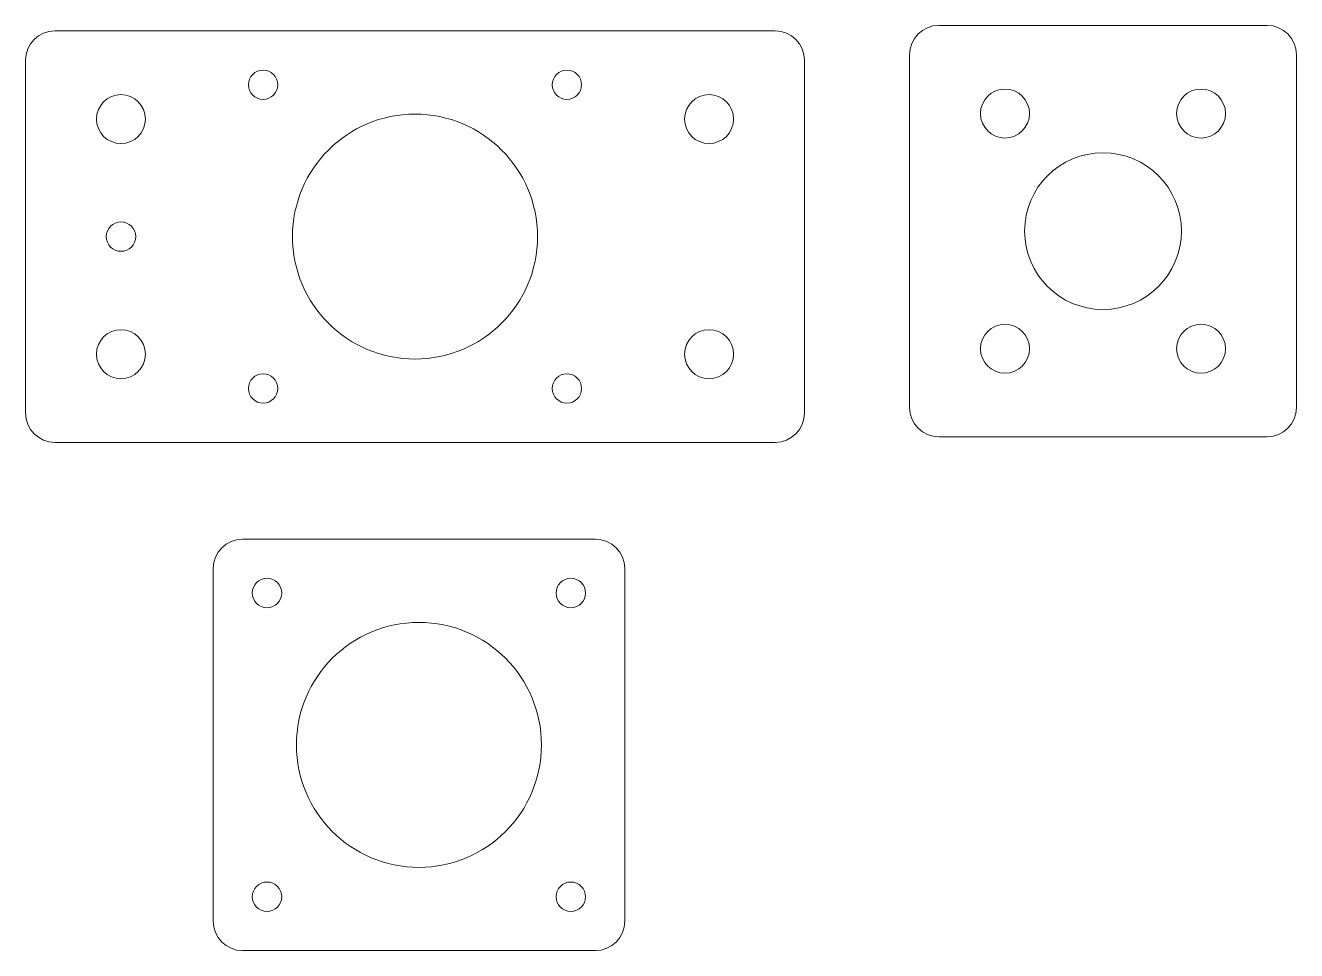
# Model space of a CAD drawing. Extents: x -65 to 65, y -47 to 47.
import ezdxf

# ---------------------------------------------------------------- set-up
doc = ezdxf.new("R2010")
doc.units = 0
doc.layers.get('0').update_dxf_attribs({"true_color": 0xffffff})

# ---------------------------------------------------------------- blocks, each defined once
blk = doc.blocks.new('bearing')
at = {"linetype": 'Continuous', "lineweight": 0}
for p, q in [((16.75, 21), (-16.75, 21)), ((-19.75, 18), (-19.75, -18)), ((19.75, -18), (19.75, 18)), ((-16.75, -21), (16.75, -21))]:
    blk.add_line(p, q, dxfattribs=at)
for centre, radius, start, end in [((-16.75, 18), 3, 90, 180), ((16.75, 18), 3, 0, 90), ((-10, 12), 2.5, 90, 180), ((-10, 12), 2.5, 0, 90), ((10, 12), 2.5, 90, 180), ((10, 12), 2.5, 0, 90), ((-10, 12), 2.5, 180, -90), ((-10, 12), 2.5, -90, 0), ((10, 12), 2.5, 180, -90), ((10, 12), 2.5, -90, 0), ((0, 0), 8, 90, 180), ((0, 0), 8, 0, 90), ((0, 0), 8, 180, -90), ((0, 0), 8, -90, 0), ((-10, -12), 2.5, 90, 180), ((-10, -12), 2.5, 0, 90), ((10, -12), 2.5, 90, 180), ((10, -12), 2.5, 0, 90), ((-10, -12), 2.5, 180, -90), ((-10, -12), 2.5, -90, 0), ((10, -12), 2.5, 180, -90), ((10, -12), 2.5, -90, 0), ((-16.75, -18), 3, 180, -90), ((16.75, -18), 3, -90, 0)]:
    blk.add_arc(centre, radius, start, end, dxfattribs=at)
blk = doc.blocks.new('mount')
at = {"linetype": 'Continuous', "lineweight": 0}
for p, q in [((36.75, 21), (-36.75, 21)), ((-39.75, 18), (-39.75, -18)), ((39.75, -18), (39.75, 18)), ((-36.75, -21), (36.75, -21))]:
    blk.add_line(p, q, dxfattribs=at)
for centre, radius, start, end in [((-36.75, 18), 3, 90, 180), ((36.75, 18), 3, 0, 90), ((-15.5, 15.5), 1.5, 90, 180), ((-15.5, 15.5), 1.5, 0, 90), ((15.5, 15.5), 1.5, 90, 180), ((15.5, 15.5), 1.5, 0, 90), ((-30, 12), 2.5, 90, 180), ((-30, 12), 2.5, 0, 90), ((-15.5, 15.5), 1.5, 180, -90), ((-15.5, 15.5), 1.5, -90, 0), ((15.5, 15.5), 1.5, 180, -90), ((15.5, 15.5), 1.5, -90, 0), ((30, 12), 2.5, 90, 180), ((30, 12), 2.5, 0, 90), ((-30, 12), 2.5, 180, -90), ((-30, 12), 2.5, -90, 0), ((0, 0), 12.5, 90, 180), ((0, 0), 12.5, 0, 90), ((30, 12), 2.5, 180, -90), ((30, 12), 2.5, -90, 0), ((-30, 0), 1.5, 90, 180), ((-30, 0), 1.5, 0, 90), ((-30, 0), 1.5, 180, -90), ((0, 0), 12.5, 180, -90), ((0, 0), 12.5, -90, 0), ((-30, 0), 1.5, -90, 0), ((-30, -12), 2.5, 90, 180), ((-30, -12), 2.5, 0, 90), ((30, -12), 2.5, 90, 180), ((30, -12), 2.5, 0, 90), ((-30, -12), 2.5, 180, -90), ((-30, -12), 2.5, -90, 0), ((30, -12), 2.5, 180, -90), ((30, -12), 2.5, -90, 0), ((-15.5, -15.5), 1.5, 90, 180), ((-15.5, -15.5), 1.5, 0, 90), ((15.5, -15.5), 1.5, 90, 180), ((15.5, -15.5), 1.5, 0, 90), ((-15.5, -15.5), 1.5, 180, -90), ((-15.5, -15.5), 1.5, -90, 0), ((15.5, -15.5), 1.5, 180, -90), ((15.5, -15.5), 1.5, -90, 0), ((-36.75, -18), 3, 180, -90), ((36.75, -18), 3, -90, 0)]:
    blk.add_arc(centre, radius, start, end, dxfattribs=at)
blk = doc.blocks.new('support')
at = {"linetype": 'Continuous', "lineweight": 0}
for p, q in [((18, 21), (-18, 21)), ((-21, 18), (-21, -18)), ((21, -18), (21, 18)), ((-18, -21), (18, -21))]:
    blk.add_line(p, q, dxfattribs=at)
for centre, radius, start, end in [((-18, 18), 3, 90, 180), ((18, 18), 3, 0, 90), ((-15.5, 15.5), 1.5, 90, 180), ((-15.5, 15.5), 1.5, 0, 90), ((15.5, 15.5), 1.5, 90, 180), ((15.5, 15.5), 1.5, 0, 90), ((-15.5, 15.5), 1.5, 180, -90), ((-15.5, 15.5), 1.5, -90, 0), ((15.5, 15.5), 1.5, 180, -90), ((15.5, 15.5), 1.5, -90, 0), ((0, 0), 12.5, 90, 180), ((0, 0), 12.5, 0, 90), ((0, 0), 12.5, 180, -90), ((0, 0), 12.5, -90, 0), ((-15.5, -15.5), 1.5, 90, 180), ((-15.5, -15.5), 1.5, 0, 90), ((15.5, -15.5), 1.5, 90, 180), ((15.5, -15.5), 1.5, 0, 90), ((-15.5, -15.5), 1.5, 180, -90), ((-15.5, -15.5), 1.5, -90, 0), ((15.5, -15.5), 1.5, 180, -90), ((15.5, -15.5), 1.5, -90, 0), ((-18, -18), 3, 180, -90), ((18, -18), 3, -90, 0)]:
    blk.add_arc(centre, radius, start, end, dxfattribs=at)

msp = doc.modelspace()

# ---------------------------------------------------------------- block references
for name, p in [('bearing', (45.1, 26.22)), ('mount', (-25.1, 25.66)), ('support', (-24.7, -26.22))]:
    msp.add_blockref(name, p)

doc.saveas('drawing.dxf')
